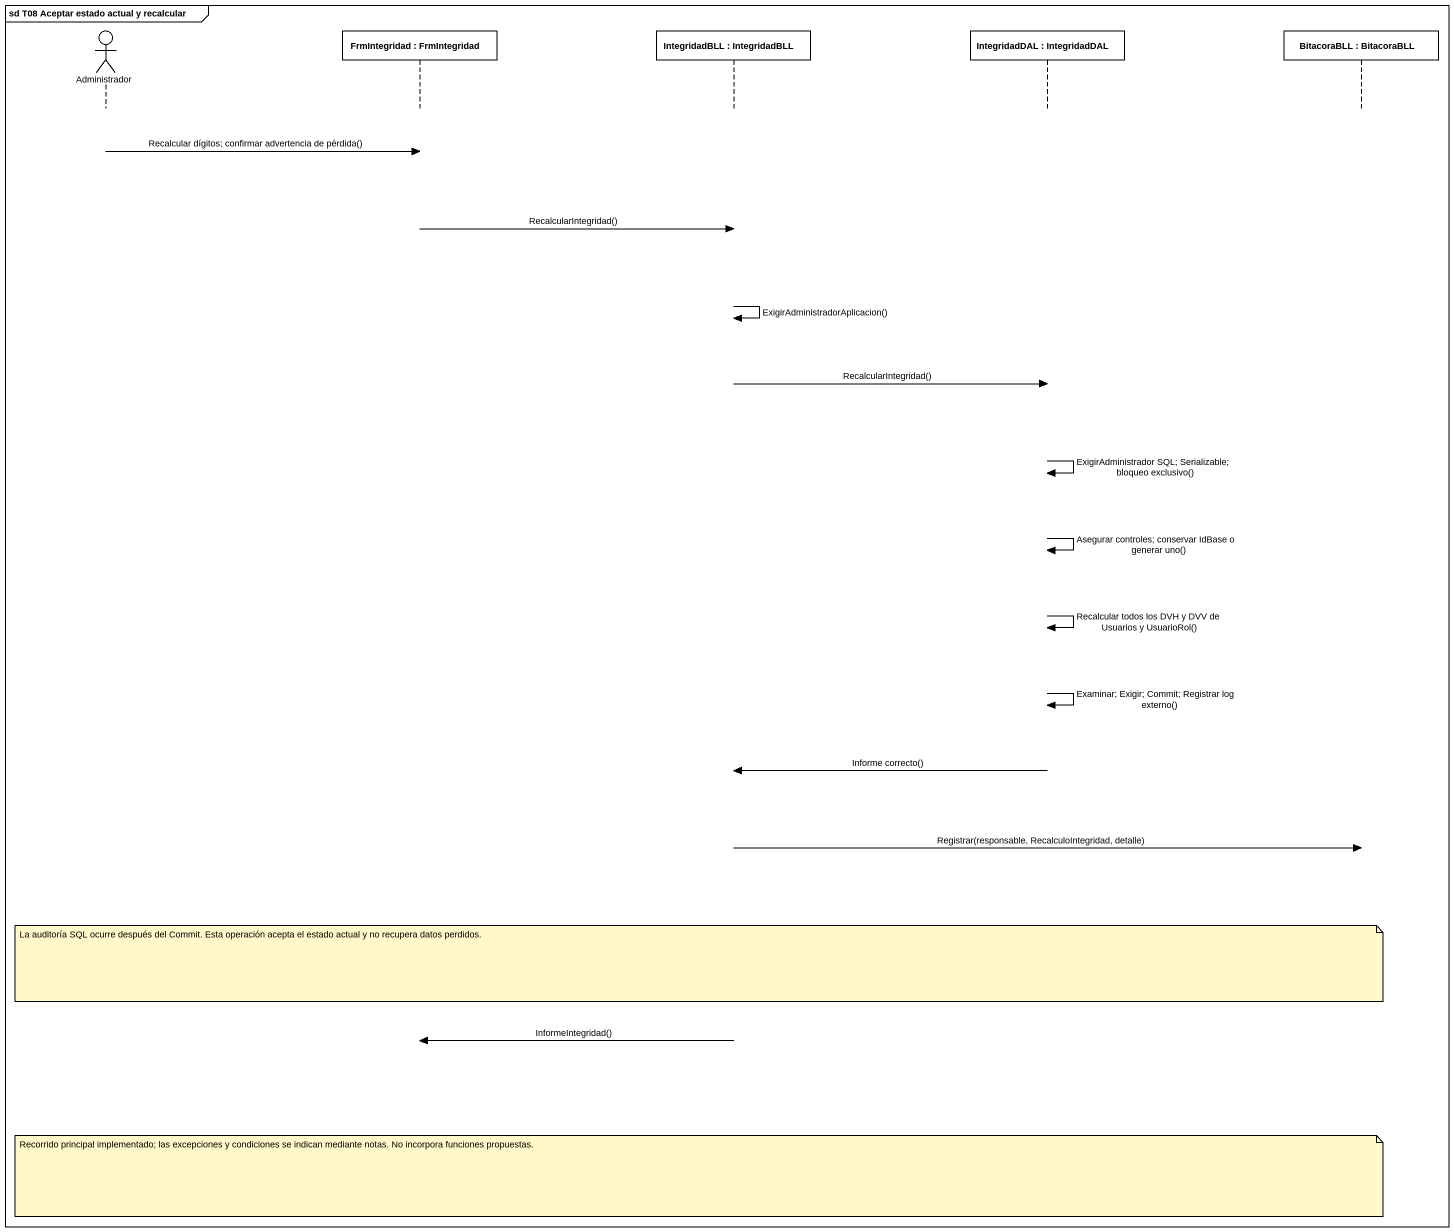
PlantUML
@startuml
mainframe sd T08 Aceptar estado actual y recalcular
hide footbox
actor Administrador #FFFFFF
participant "FrmIntegridad : FrmIntegridad" as FrmIntegridad #FFFFFF
participant "IntegridadBLL : IntegridadBLL" as IntegridadBLL #FFFFFF
participant "IntegridadDAL : IntegridadDAL" as IntegridadDAL #FFFFFF
participant "BitacoraBLL : BitacoraBLL" as BitacoraBLL #FFFFFF

Administrador -> FrmIntegridad : Recalcular dígitos; confirmar advertencia de pérdida()
FrmIntegridad -> IntegridadBLL : RecalcularIntegridad()
IntegridadBLL -> IntegridadBLL : ExigirAdministradorAplicacion()
IntegridadBLL -> IntegridadDAL : RecalcularIntegridad()
IntegridadDAL -> IntegridadDAL : ExigirAdministrador SQL; Serializable; bloqueo exclusivo()
IntegridadDAL -> IntegridadDAL : Asegurar controles; conservar IdBase o generar uno()
IntegridadDAL -> IntegridadDAL : Recalcular todos los DVH y DVV de Usuarios y UsuarioRol()
IntegridadDAL -> IntegridadDAL : Examinar; Exigir; Commit; Registrar log externo()
IntegridadDAL -> IntegridadBLL : Informe correcto()
IntegridadBLL -> BitacoraBLL : Registrar(responsable, RecalculoIntegridad, detalle)
note over IntegridadBLL : La auditoría SQL ocurre después del Commit. Esta operación acepta el estado actual y no recupera datos perdidos.
IntegridadBLL -> FrmIntegridad : InformeIntegridad()
note over IntegridadBLL : Recorrido principal implementado; las excepciones y condiciones se indican mediante notas. No incorpora funciones propuestas.
@enduml
